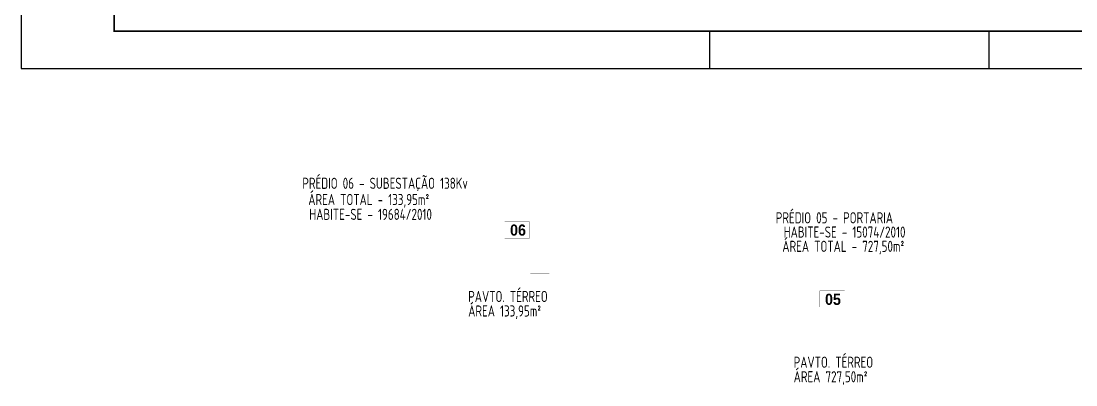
# Model space of a CAD drawing. Header units: millimetres. Extents: x 213327 to 525909, y -6334 to 157033.
# Drawn here: x 213327 to 269980, y 4040 to 23573 of the extents above; entities that cross this region are included whole.
import ezdxf
from ezdxf.enums import TextEntityAlignment as Align

# ---------------------------------------------------------------- set-up
doc = ezdxf.new("R2010")
doc.units = ezdxf.units.MM
for name, color, linetype in [('Arq-cota', 1, 'Continuous'), ('Arq-texto', 2, 'Continuous'), ('Arq_formato', 7, 'Continuous'), ('Existente', 3, 'Continuous')]:
    doc.layers.add(name, color=color, linetype=linetype)
doc.styles.add('BLACK', font='ariblk.ttf')
doc.styles.add('CONART2-5', font='ISOCP.SHX', dxfattribs={"height": 20})

msp = doc.modelspace()

# ---------------------------------------------------------------- linework, layer by layer
at = {"layer": 'Arq-cota', "const_width": 13.5}
msp.add_lwpolyline([(239299.81, 12788.56), (240633.13, 12788.56), (240633.13, 11924.48), (239299.81, 11924.48)], close=True, dxfattribs=at)
at = {"layer": 'Arq-cota', "const_width": 13.5, "elevation": 0}
msp.add_lwpolyline([(256229.05, 9084.16), (257562.36, 9084.16), (257562.36, 8220.08), (256229.05, 8220.08)], close=True, dxfattribs=at)
at = {"layer": 'Arq_formato', "linetype": 'Continuous'}
for p, q in [((213326.81, 121029.06), (213326.81, 21029.06)), ((250326.81, 21029.05), (250326.81, 23029.06)), ((265326.81, 21029.05), (265326.81, 23029.06)), ((213326.81, 21029.06), (413326.81, 21029.06))]:
    msp.add_line(p, q, dxfattribs=at)
at = {"layer": 'Arq_formato', "linetype": 'Continuous', "const_width": 80}
msp.add_lwpolyline([(411326.81, 119029.06), (218326.81, 119029.06), (218326.81, 23029.06), (411326.81, 23029.06), (411326.81, 119029.06)], dxfattribs=at)
at = {"layer": 'Existente', "const_width": 5}
msp.add_lwpolyline([(240673.38, 10584.77), (241693.38, 10584.77), (241693.38, 10005.07), (240673.38, 10005.07)], close=True, dxfattribs=at)
at = {"layer": 'Existente', "const_width": 5, "elevation": 0}
msp.add_lwpolyline([(257647.65, 5969.81), (256147.65, 5969.81), (256147.65, 7669.81), (256022.65, 7669.81), (256022.65, 10369.81), (257772.65, 10369.81), (257772.65, 7669.81), (257650.15, 7669.81), (257647.65, 7669.81), (257647.65, 5969.81)], dxfattribs=at)

# ---------------------------------------------------------------- texts
at = {"layer": 'Arq-texto', "color": 7, "style": 'CONART2-5', "width": 0.8}
for s, p in [('PRÉDIO 06 - SUBESTAÇÃO 138Kv', (228431.04, 14566.04, -3935.55)), ('PRÉDIO 05 - PORTARIA', (253859.1, 12713.6)), ('PAVTO. TÉRREO', (237341.64, 8488.89)), ('ÁREA 133,95m²', (237341.64, 7710.03)), ('PAVTO. TÉRREO', (254820.87, 4957.88)), ('ÁREA 727,50m²', (254820.87, 4179.02))]:
    msp.add_text(s, height=597.8622, dxfattribs=at).set_placement(p)
for s, p in [('ÁREA TOTAL - 133,95m²', (235245.09, 13693.86, -3935.55)), ('HABITE-SE - 19684/2010', (235392.2, 12898, -3935.55)), ('HABITE-SE - 15074/2010', (260826.93, 11947.21)), ('ÁREA TOTAL - 727,50m²', (260758.83, 11180.81))]:
    msp.add_text(s, height=597.8622, dxfattribs=at).set_placement(p, align=Align.RIGHT)
at = {"layer": 'Arq-texto', "style": 'BLACK', "width": 0.8}
for s, p in [('06', (239588.21, 12053.84, 0)), ('05', (256503.62, 8333.62, 0))]:
    msp.add_text(s, height=600, dxfattribs=at).set_placement(p)

doc.saveas('drawing.dxf')
